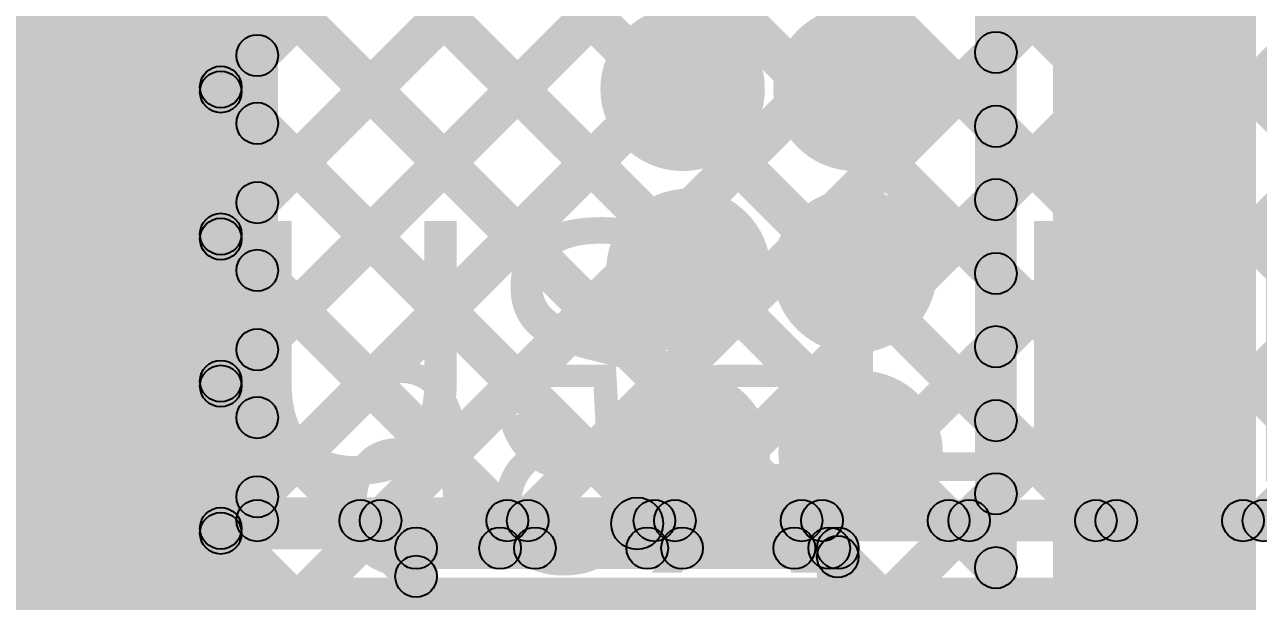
# Model space of a CAD drawing. Header units: millimetres. Extents: x 3.07 to 5.81, y 1.29 to 3.84.
# Drawn here: x 4.6853 to 4.9224, y 2.0795 to 2.1903 of the extents above; entities that cross this region are included whole.
import ezdxf

# ---------------------------------------------------------------- set-up
doc = ezdxf.new("R2010")
doc.units = ezdxf.units.MM
doc.header["$MEASUREMENT"] = 0
for name, color, linetype in [('BottomLayer', 5, 'Continuous'), ('BottomOverlay', 54, 'Continuous'), ('BottomSolder', 6, 'Continuous'), ('TopLayer', 1, 'Continuous'), ('TopOverlay', 2, 'Continuous'), ('TopSolder', 216, 'Continuous'), ('ViaHoleLayer', 16, 'Continuous')]:
    doc.layers.add(name, color=color, linetype=linetype)

# ---------------------------------------------------------------- blocks, each defined once
blk = doc.blocks.new('1655_13')
at = {"layer": 'TopOverlay'}
blk.add_hatch(color=2, dxfattribs=at).paths.add_polyline_path([(-0.09843, 0.09343), (-0.09843, 0.10343), (0.09843, 0.10343), (0.09843, 0.09343)])
h = blk.add_hatch(color=2, dxfattribs=at)
edge = h.paths.add_edge_path()
edge.add_arc((0.09843, 0.09843), 0.005, 0, 360)
at = {"layer": 'TopSolder'}
blk.add_hatch(color=216, dxfattribs=at).paths.add_polyline_path([(0.06293, 0.03931), (0.06293, 0.08668), (0.12998, 0.08668), (0.12998, 0.03931)])
at = {"layer": 'TopOverlay'}
blk.add_circle((0.09843, 0.09843), 0.005, dxfattribs=at)

msp = doc.modelspace()

# ---------------------------------------------------------------- hatches: boundary and pattern name
at = {"layer": 'BottomLayer'}
for points in [[(4.681, 2.036), (4.719, 2.036), (4.719, 3.474), (4.681, 3.474)], [(4.734, 2.095), (4.726, 2.095), (4.726, 3.43274), (4.734, 3.43274)], [(4.73283, 2.18159), (4.72717, 2.18724), (5.08468, 2.54475), (5.09034, 2.5391)], [(4.73283, 2.1533), (4.72717, 2.15896), (5.0835, 2.51529), (5.08916, 2.50963)], [(4.73283, 2.12502), (4.72717, 2.13067), (5.09396, 2.49746), (5.09961, 2.4918)], [(4.73283, 2.09673), (4.72717, 2.10239), (5.11461, 2.48983), (5.12027, 2.48417)], [(4.75655, 2.09217), (4.75089, 2.09783), (5.14289, 2.48983), (5.14855, 2.48417)], [(4.78484, 2.09217), (4.77918, 2.09783), (5.17118, 2.48983), (5.17684, 2.48417)], [(4.89797, 2.09217), (4.89232, 2.09783), (5.28432, 2.48983), (5.28997, 2.48417)], [(4.92626, 2.09217), (4.9206, 2.09783), (5.3126, 2.48983), (5.31826, 2.48417)], [(4.81312, 2.09217), (4.80746, 2.09783), (5.16638, 2.45674), (5.17204, 2.45109)], [(4.8414, 2.09217), (4.83575, 2.09783), (5.17892, 2.44101), (5.18458, 2.43535)], [(4.86969, 2.09217), (4.86403, 2.09783), (5.20376, 2.43755), (5.20941, 2.4319)], [(4.72717, 2.36653), (4.73283, 2.37218), (5.21583, 1.88918), (5.21017, 1.88353)], [(4.72717, 2.33824), (4.73283, 2.3439), (5.18937, 1.88735), (5.18372, 1.8817)], [(4.72717, 2.30996), (4.73283, 2.31561), (5.17531, 1.87313), (5.16966, 1.86747)], [(4.72717, 2.28167), (4.73283, 2.28733), (4.92233, 2.09783), (4.91667, 2.09217)], [(4.72717, 2.25339), (4.73283, 2.25905), (4.89405, 2.09783), (4.88839, 2.09217)], [(4.72717, 2.2251), (4.73283, 2.23076), (4.86576, 2.09783), (4.8601, 2.09217)], [(4.72717, 2.19682), (4.73283, 2.20248), (4.83748, 2.09783), (4.83182, 2.09217)], [(4.72717, 2.16854), (4.73283, 2.17419), (4.80919, 2.09783), (4.80354, 2.09217)], [(4.72717, 2.14025), (4.73283, 2.14591), (4.78091, 2.09783), (4.77525, 2.09217)], [(4.72717, 2.11197), (4.73283, 2.11762), (4.75262, 2.09783), (4.74697, 2.09217)], [(4.73, 2.091), (4.73, 2.099), (4.933, 2.099), (4.933, 2.091)], [(4.682, 2.036), (4.922, 2.036), (4.922, 2.084), (4.682, 2.084)]]:
    msp.add_hatch(color=5, dxfattribs=at).paths.add_polyline_path(points)
h = msp.add_hatch(color=5, dxfattribs=at)
edge = h.paths.add_edge_path()
edge.add_arc((4.81178, 2.178), 0.01181, 0, 360)
h = msp.add_hatch(color=5, dxfattribs=at)
edge = h.paths.add_edge_path()
edge.add_arc((4.845, 2.178), 0.01181, 0, 360)
h = msp.add_hatch(color=5, dxfattribs=at)
edge = h.paths.add_edge_path()
edge.add_arc((4.73, 2.18441), 0.004, 0, 360)
h = msp.add_hatch(color=5, dxfattribs=at)
edge = h.paths.add_edge_path()
edge.add_arc((4.73, 2.17136), 0.004, 0, 360)
h = msp.add_hatch(color=5, dxfattribs=at)
edge = h.paths.add_edge_path()
edge.add_arc((4.73, 2.15613), 0.004, 0, 360)
h = msp.add_hatch(color=5, dxfattribs=at)
edge = h.paths.add_edge_path()
edge.add_arc((4.81289, 2.143), 0.01181, 0, 360)
h = msp.add_hatch(color=5, dxfattribs=at)
edge = h.paths.add_edge_path()
edge.add_arc((4.84489, 2.143), 0.01181, 0, 360)
h = msp.add_hatch(color=5, dxfattribs=at)
edge = h.paths.add_edge_path()
edge.add_arc((4.73, 2.14308), 0.004, 0, 360)
h = msp.add_hatch(color=5, dxfattribs=at)
edge = h.paths.add_edge_path()
edge.add_arc((4.73, 2.12785), 0.004, 0, 360)
h = msp.add_hatch(color=5, dxfattribs=at)
edge = h.paths.add_edge_path()
edge.add_arc((4.73, 2.1148), 0.004, 0, 360)
h = msp.add_hatch(color=5, dxfattribs=at)
edge = h.paths.add_edge_path()
edge.add_arc((4.81278, 2.108), 0.01181, 0, 360)
h = msp.add_hatch(color=5, dxfattribs=at)
edge = h.paths.add_edge_path()
edge.add_arc((4.846, 2.108), 0.01181, 0, 360)
h = msp.add_hatch(color=5, dxfattribs=at)
edge = h.paths.add_edge_path()
edge.add_arc((4.73, 2.09956), 0.004, 0, 360)
h = msp.add_hatch(color=5, dxfattribs=at)
edge = h.paths.add_edge_path()
edge.add_arc((4.73, 2.095), 0.004, 0, 360)
h = msp.add_hatch(color=5, dxfattribs=at)
edge = h.paths.add_edge_path()
edge.add_arc((4.73, 2.095), 0.004, 0, 360)
h = msp.add_hatch(color=5, dxfattribs=at)
edge = h.paths.add_edge_path()
edge.add_arc((4.7498, 2.095), 0.004, 0, 360)
h = msp.add_hatch(color=5, dxfattribs=at)
edge = h.paths.add_edge_path()
edge.add_arc((4.75372, 2.095), 0.004, 0, 360)
h = msp.add_hatch(color=5, dxfattribs=at)
edge = h.paths.add_edge_path()
edge.add_arc((4.77808, 2.095), 0.004, 0, 360)
h = msp.add_hatch(color=5, dxfattribs=at)
edge = h.paths.add_edge_path()
edge.add_arc((4.78201, 2.095), 0.004, 0, 360)
h = msp.add_hatch(color=5, dxfattribs=at)
edge = h.paths.add_edge_path()
edge.add_arc((4.80636, 2.095), 0.004, 0, 360)
h = msp.add_hatch(color=5, dxfattribs=at)
edge = h.paths.add_edge_path()
edge.add_arc((4.81029, 2.095), 0.004, 0, 360)
h = msp.add_hatch(color=5, dxfattribs=at)
edge = h.paths.add_edge_path()
edge.add_arc((4.83465, 2.095), 0.004, 0, 360)
h = msp.add_hatch(color=5, dxfattribs=at)
edge = h.paths.add_edge_path()
edge.add_arc((4.83858, 2.095), 0.004, 0, 360)
h = msp.add_hatch(color=5, dxfattribs=at)
edge = h.paths.add_edge_path()
edge.add_arc((4.86293, 2.095), 0.004, 0, 360)
h = msp.add_hatch(color=5, dxfattribs=at)
edge = h.paths.add_edge_path()
edge.add_arc((4.86686, 2.095), 0.004, 0, 360)
h = msp.add_hatch(color=5, dxfattribs=at)
edge = h.paths.add_edge_path()
edge.add_arc((4.89122, 2.095), 0.004, 0, 360)
h = msp.add_hatch(color=5, dxfattribs=at)
edge = h.paths.add_edge_path()
edge.add_arc((4.89514, 2.095), 0.004, 0, 360)
h = msp.add_hatch(color=5, dxfattribs=at)
edge = h.paths.add_edge_path()
edge.add_arc((4.9195, 2.095), 0.004, 0, 360)
h = msp.add_hatch(color=5, dxfattribs=at)
edge = h.paths.add_edge_path()
edge.add_arc((4.92343, 2.095), 0.004, 0, 360)
at = {"layer": 'BottomSolder'}
h = msp.add_hatch(color=6, dxfattribs=at)
edge = h.paths.add_edge_path()
edge.add_arc((4.81178, 2.178), 0.01581, 0, 360)
h = msp.add_hatch(color=6, dxfattribs=at)
edge = h.paths.add_edge_path()
edge.add_arc((4.845, 2.178), 0.01581, 0, 360)
h = msp.add_hatch(color=6, dxfattribs=at)
edge = h.paths.add_edge_path()
edge.add_arc((4.81289, 2.143), 0.01581, 0, 360)
h = msp.add_hatch(color=6, dxfattribs=at)
edge = h.paths.add_edge_path()
edge.add_arc((4.84489, 2.143), 0.01581, 0, 360)
h = msp.add_hatch(color=6, dxfattribs=at)
edge = h.paths.add_edge_path()
edge.add_arc((4.81278, 2.108), 0.01581, 0, 360)
h = msp.add_hatch(color=6, dxfattribs=at)
edge = h.paths.add_edge_path()
edge.add_arc((4.846, 2.108), 0.01581, 0, 360)
at = {"layer": 'TopLayer'}
for points in [[(4.883, 1.996), (4.922, 1.996), (4.922, 2.444), (4.883, 2.444)], [(4.59853, 2.41031), (4.60419, 2.41597), (4.87483, 2.14533), (4.86917, 2.13967)], [(4.62681, 2.41031), (4.63247, 2.41597), (4.87483, 2.17361), (4.86917, 2.16796)], [(4.876, 1.985), (4.868, 1.985), (4.868, 2.41314), (4.876, 2.41314)], [(4.58146, 2.3991), (4.58712, 2.40476), (4.87483, 2.11705), (4.86917, 2.11139)], [(4.56196, 2.39031), (4.56762, 2.39597), (4.87483, 2.08876), (4.86917, 2.0831)], [(4.913, 2.012), (4.893, 2.012), (4.893, 2.366), (4.913, 2.366)], [(4.72583, 2.17459), (4.72017, 2.18024), (4.86917, 2.32924), (4.87483, 2.32359)], [(4.72583, 2.1463), (4.72017, 2.15196), (4.86917, 2.30096), (4.87483, 2.2953)], [(4.72583, 2.11802), (4.72017, 2.12367), (4.86917, 2.27267), (4.87483, 2.26702)], [(4.72583, 2.08973), (4.72017, 2.09539), (4.86917, 2.24439), (4.87483, 2.23873)], [(4.72583, 2.06145), (4.72017, 2.06711), (4.86917, 2.21611), (4.87483, 2.21045)], [(4.712, 1.96148), (4.692, 1.96148), (4.692, 2.21), (4.712, 2.21)], [(4.727, 1.96148), (4.719, 1.96148), (4.719, 2.21), (4.727, 2.21)], [(4.72017, 2.20382), (4.72583, 2.20948), (4.84279, 2.09251), (4.83714, 2.08686)], [(4.77952, 2.08686), (4.77386, 2.09251), (4.86917, 2.18782), (4.87483, 2.18216)], [(4.72017, 2.17554), (4.72583, 2.18119), (4.81451, 2.09251), (4.80885, 2.08686)], [(4.8078, 2.08686), (4.80215, 2.09251), (4.86917, 2.15954), (4.87483, 2.15388)], [(4.72017, 2.14725), (4.72583, 2.15291), (4.78622, 2.09251), (4.78057, 2.08686)], [(4.83609, 2.08686), (4.83043, 2.09251), (4.86917, 2.13125), (4.87483, 2.1256)], [(4.72017, 2.11897), (4.72583, 2.12462), (4.76337, 2.08708), (4.75771, 2.08142)], [(4.84443, 2.06691), (4.83877, 2.07257), (4.86917, 2.10297), (4.87483, 2.09731)], [(4.72017, 2.09068), (4.72583, 2.09634), (4.76337, 2.0588), (4.75771, 2.05314)], [(4.76054, 2.08569), (4.76054, 2.09369), (4.8416, 2.09369), (4.8416, 2.08569)], [(4.76454, 2.02832), (4.75654, 2.02832), (4.75654, 2.08969), (4.76454, 2.08969)], [(4.8456, 2.02832), (4.8376, 2.02832), (4.8376, 2.08969), (4.8456, 2.08969)], [(4.83877, 2.08522), (4.84443, 2.09088), (4.87483, 2.06048), (4.86917, 2.05482)]]:
    msp.add_hatch(color=1, dxfattribs=at).paths.add_polyline_path(points)
h = msp.add_hatch(color=1, dxfattribs=at)
edge = h.paths.add_edge_path()
edge.add_arc((4.81178, 2.178), 0.01181, 0, 360)
h = msp.add_hatch(color=1, dxfattribs=at)
edge = h.paths.add_edge_path()
edge.add_arc((4.845, 2.178), 0.01181, 0, 360)
h = msp.add_hatch(color=1, dxfattribs=at)
edge = h.paths.add_edge_path()
edge.add_arc((4.872, 2.18499), 0.004, 0, 360)
h = msp.add_hatch(color=1, dxfattribs=at)
edge = h.paths.add_edge_path()
edge.add_arc((4.723, 2.17836), 0.004, 0, 360)
h = msp.add_hatch(color=1, dxfattribs=at)
edge = h.paths.add_edge_path()
edge.add_arc((4.723, 2.17741), 0.004, 0, 360)
h = msp.add_hatch(color=1, dxfattribs=at)
edge = h.paths.add_edge_path()
edge.add_arc((4.872, 2.17079), 0.004, 0, 360)
h = msp.add_hatch(color=1, dxfattribs=at)
edge = h.paths.add_edge_path()
edge.add_arc((4.872, 2.15671), 0.004, 0, 360)
h = msp.add_hatch(color=1, dxfattribs=at)
edge = h.paths.add_edge_path()
edge.add_arc((4.723, 2.15008), 0.004, 0, 360)
h = msp.add_hatch(color=1, dxfattribs=at)
edge = h.paths.add_edge_path()
edge.add_arc((4.81289, 2.143), 0.01181, 0, 360)
h = msp.add_hatch(color=1, dxfattribs=at)
edge = h.paths.add_edge_path()
edge.add_arc((4.84489, 2.143), 0.01181, 0, 360)
h = msp.add_hatch(color=1, dxfattribs=at)
edge = h.paths.add_edge_path()
edge.add_arc((4.723, 2.14913), 0.004, 0, 360)
h = msp.add_hatch(color=1, dxfattribs=at)
edge = h.paths.add_edge_path()
edge.add_arc((4.872, 2.1425), 0.004, 0, 360)
h = msp.add_hatch(color=1, dxfattribs=at)
edge = h.paths.add_edge_path()
edge.add_arc((4.872, 2.12842), 0.004, 0, 360)
h = msp.add_hatch(color=1, dxfattribs=at)
edge = h.paths.add_edge_path()
edge.add_arc((4.723, 2.1218), 0.004, 0, 360)
h = msp.add_hatch(color=1, dxfattribs=at)
edge = h.paths.add_edge_path()
edge.add_arc((4.723, 2.12085), 0.004, 0, 360)
h = msp.add_hatch(color=1, dxfattribs=at)
edge = h.paths.add_edge_path()
edge.add_arc((4.81278, 2.108), 0.01181, 0, 360)
h = msp.add_hatch(color=1, dxfattribs=at)
edge = h.paths.add_edge_path()
edge.add_arc((4.846, 2.108), 0.01181, 0, 360)
h = msp.add_hatch(color=1, dxfattribs=at)
edge = h.paths.add_edge_path()
edge.add_arc((4.872, 2.11422), 0.004, 0, 360)
h = msp.add_hatch(color=1, dxfattribs=at)
edge = h.paths.add_edge_path()
edge.add_arc((4.872, 2.10014), 0.004, 0, 360)
h = msp.add_hatch(color=1, dxfattribs=at)
edge = h.paths.add_edge_path()
edge.add_arc((4.723, 2.09351), 0.004, 0, 360)
h = msp.add_hatch(color=1, dxfattribs=at)
edge = h.paths.add_edge_path()
edge.add_arc((4.723, 2.09256), 0.004, 0, 360)
h = msp.add_hatch(color=1, dxfattribs=at)
edge = h.paths.add_edge_path()
edge.add_arc((4.76054, 2.08969), 0.004, 0, 360)
h = msp.add_hatch(color=1, dxfattribs=at)
edge = h.paths.add_edge_path()
edge.add_arc((4.76054, 2.08969), 0.004, 0, 360)
h = msp.add_hatch(color=1, dxfattribs=at)
edge = h.paths.add_edge_path()
edge.add_arc((4.77669, 2.08969), 0.004, 0, 360)
h = msp.add_hatch(color=1, dxfattribs=at)
edge = h.paths.add_edge_path()
edge.add_arc((4.78339, 2.08969), 0.004, 0, 360)
h = msp.add_hatch(color=1, dxfattribs=at)
edge = h.paths.add_edge_path()
edge.add_arc((4.80498, 2.08969), 0.004, 0, 360)
h = msp.add_hatch(color=1, dxfattribs=at)
edge = h.paths.add_edge_path()
edge.add_arc((4.81168, 2.08969), 0.004, 0, 360)
h = msp.add_hatch(color=1, dxfattribs=at)
edge = h.paths.add_edge_path()
edge.add_arc((4.83326, 2.08969), 0.004, 0, 360)
h = msp.add_hatch(color=1, dxfattribs=at)
edge = h.paths.add_edge_path()
edge.add_arc((4.83996, 2.08969), 0.004, 0, 360)
h = msp.add_hatch(color=1, dxfattribs=at)
edge = h.paths.add_edge_path()
edge.add_arc((4.8416, 2.08969), 0.004, 0, 360)
h = msp.add_hatch(color=1, dxfattribs=at)
edge = h.paths.add_edge_path()
edge.add_arc((4.8416, 2.08969), 0.004, 0, 360)
h = msp.add_hatch(color=1, dxfattribs=at)
edge = h.paths.add_edge_path()
edge.add_arc((4.8416, 2.08805), 0.004, 0, 360)
h = msp.add_hatch(color=1, dxfattribs=at)
edge = h.paths.add_edge_path()
edge.add_arc((4.872, 2.08593), 0.004, 0, 360)
h = msp.add_hatch(color=1, dxfattribs=at)
edge = h.paths.add_edge_path()
edge.add_arc((4.76054, 2.08425), 0.004, 0, 360)
at = {"layer": 'TopSolder'}
h = msp.add_hatch(color=216, dxfattribs=at)
edge = h.paths.add_edge_path()
edge.add_arc((4.81178, 2.178), 0.01581, 0, 360)
h = msp.add_hatch(color=216, dxfattribs=at)
edge = h.paths.add_edge_path()
edge.add_arc((4.845, 2.178), 0.01581, 0, 360)
h = msp.add_hatch(color=216, dxfattribs=at)
edge = h.paths.add_edge_path()
edge.add_arc((4.81289, 2.143), 0.01581, 0, 360)
h = msp.add_hatch(color=216, dxfattribs=at)
edge = h.paths.add_edge_path()
edge.add_arc((4.84489, 2.143), 0.01581, 0, 360)
h = msp.add_hatch(color=216, dxfattribs=at)
edge = h.paths.add_edge_path()
edge.add_arc((4.81278, 2.108), 0.01581, 0, 360)
h = msp.add_hatch(color=216, dxfattribs=at)
edge = h.paths.add_edge_path()
edge.add_arc((4.846, 2.108), 0.01581, 0, 360)
at = {"layer": 'ViaHoleLayer'}
h = msp.add_hatch(color=16, dxfattribs=at)
edge = h.paths.add_edge_path()
edge.add_arc((4.81178, 2.178), 0.00787, 0, 360)
h = msp.add_hatch(color=16, dxfattribs=at)
edge = h.paths.add_edge_path()
edge.add_arc((4.845, 2.178), 0.00787, 0, 360)
h = msp.add_hatch(color=16, dxfattribs=at)
edge = h.paths.add_edge_path()
edge.add_arc((4.81289, 2.143), 0.00787, 0, 360)
h = msp.add_hatch(color=16, dxfattribs=at)
edge = h.paths.add_edge_path()
edge.add_arc((4.84489, 2.143), 0.00787, 0, 360)
h = msp.add_hatch(color=16, dxfattribs=at)
edge = h.paths.add_edge_path()
edge.add_arc((4.81278, 2.108), 0.00787, 0, 360)
h = msp.add_hatch(color=16, dxfattribs=at)
edge = h.paths.add_edge_path()
edge.add_arc((4.846, 2.108), 0.00787, 0, 360)

# ---------------------------------------------------------------- linework, layer by layer
at = {"layer": 'BottomLayer'}
for centre in [(4.73, 2.18441), (4.73, 2.17136), (4.73, 2.15613), (4.73, 2.14308), (4.73, 2.12785), (4.73, 2.1148), (4.73, 2.09956), (4.73, 2.095), (4.73, 2.095), (4.7498, 2.095), (4.75372, 2.095), (4.77808, 2.095), (4.78201, 2.095), (4.80636, 2.095), (4.81029, 2.095), (4.83465, 2.095), (4.83858, 2.095), (4.86293, 2.095), (4.86686, 2.095), (4.89122, 2.095), (4.89514, 2.095), (4.9195, 2.095), (4.92343, 2.095)]:
    msp.add_circle(centre, 0.004, dxfattribs=at)
at = {"layer": 'TopLayer'}
for centre in [(4.872, 2.18499), (4.723, 2.17836), (4.723, 2.17741), (4.872, 2.17079), (4.872, 2.15671), (4.723, 2.15008), (4.723, 2.14913), (4.872, 2.1425), (4.872, 2.12842), (4.723, 2.1218), (4.723, 2.12085), (4.872, 2.11422), (4.872, 2.10014), (4.723, 2.09351), (4.723, 2.09256), (4.76054, 2.08969), (4.76054, 2.08969), (4.77669, 2.08969), (4.78339, 2.08969), (4.80498, 2.08969), (4.81168, 2.08969), (4.83326, 2.08969), (4.83996, 2.08969), (4.8416, 2.08969), (4.8416, 2.08969), (4.8416, 2.08805), (4.872, 2.08593), (4.76054, 2.08425)]:
    msp.add_circle(centre, 0.004, dxfattribs=at)

# ---------------------------------------------------------------- block references
msp.add_blockref('1655_13', (4.70461, 1.99601))

# ---------------------------------------------------------------- texts
at = {"layer": 'BottomOverlay', "text_generation_flag": 2}
msp.add_text('R56', height=0.04, dxfattribs=at).set_placement((4.842, 2.085))
at = {"layer": 'TopOverlay'}
msp.add_text('STATUS LED', height=0.05, rotation=360, dxfattribs=at).set_placement((4.55435, 2.10259))

doc.saveas('drawing.dxf')
